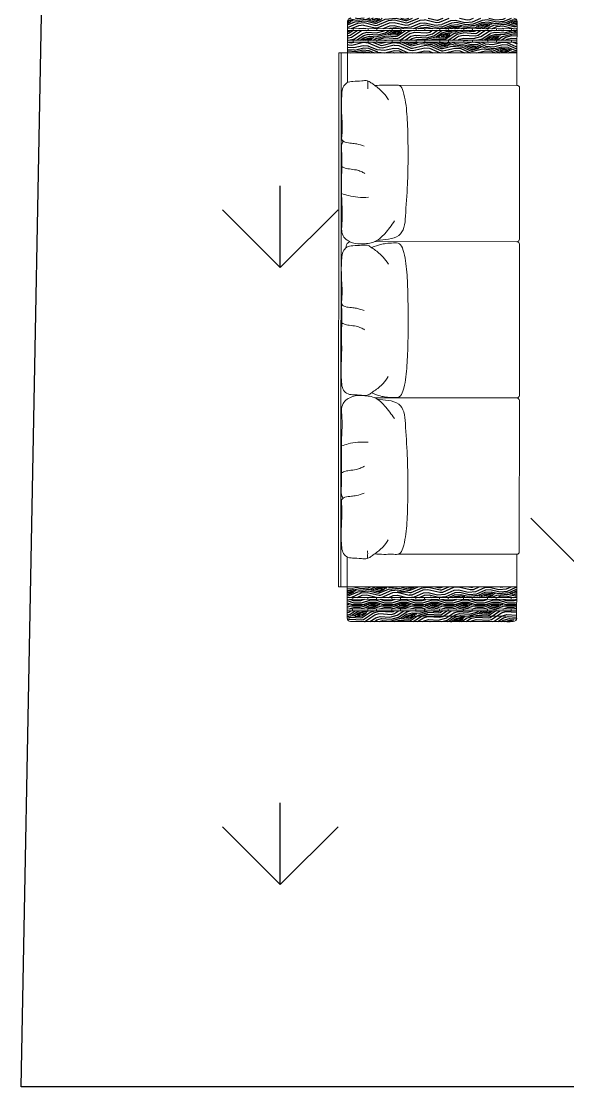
# Model space of a CAD drawing. Header units: millimetres. Extents: x 1251.1 to 1334.1, y 1577.6 to 1641.3.
# Drawn here: x 1271.653 to 1273.371, y 1615.165 to 1618.514 of the extents above; entities that cross this region are included whole.
import ezdxf

# ---------------------------------------------------------------- set-up
doc = ezdxf.new("R2010")
doc.units = ezdxf.units.MM
doc.layers.add('ARREDI attrezzature - furniture', color=175, linetype='Continuous', lineweight=9)
for name, color, linetype in [('GIARDINO', 3, 'Continuous'), ('MURATURA', 140, 'Continuous'), ('TRATTEGGI - Hatch', 253, 'Continuous')]:
    doc.layers.add(name, color=color, linetype=linetype)
pattern_1 = [(329.964235, (759.78902, 1751.594106), (0.093242955, 0.0249220025), [0.003412359, -0.06483482]), (59.964235, (759.82461, 1751.60112), (-0.0249220025, 0.093242955), [0.006824718, -0.061422461]), (14.964235, (759.809377, 1751.602044), (0.034160476, 0.0590824787), [0.0048250755, -0.0144752266, 0.0048250755, -0.009650151, 0.0337823535, -0.0289582036]), (14.964235, (759.78436, 1751.59286), (0.034160476, 0.0590824787), [0.004825758, -0.009651516, 0.004825758, -0.077213054]), (14.964235, (759.808453, 1751.58681), (0.034160476, 0.0590824787), [0.004825758, -0.091690328]), (14.964235, (759.812653, 1751.58044), (0.034160476, 0.0590824787), [0.004825758, -0.091690328]), (14.964235, (759.807207, 1751.591474), (0.034160476, 0.0590824787), [0.004825758, -0.091690328]), (14.964235, (759.80596, 1751.596136), (0.034160476, 0.0590824787), [0.009651516, -0.08686457]), (14.964235, (759.84635, 1751.63191), (0.034160476, 0.0590824787), [0.009651516, -0.08686457]), (14.964235, (759.80176, 1751.602506), (0.034160476, 0.0590824787), [0.019303032, -0.077213054]), (14.964235, (759.800515, 1751.60717), (0.034160476, 0.0590824787), [0.019303032, -0.077213054]), (14.964235, (759.849166, 1751.60269), (0.034160476, 0.0590824787), [0.019303032, -0.077213054]), (14.964235, (759.800977, 1751.614784), (0.034160476, 0.0590824787), [0.0144774105, -0.082038675]), (14.964235, (759.794284, 1751.63048), (0.034160476, 0.0590824787), [0.0144774105, -0.082038675]), (14.964235, (759.796776, 1751.621155), (0.034160476, 0.0590824787), [0.0144774105, -0.082038675]), (14.964235, (759.84543, 1751.616675), (0.034160476, 0.0590824787), [0.024129022, -0.072387064]), (14.964235, (759.84123, 1751.623045), (0.034160476, 0.0590824787), [0.024129022, -0.072387064]), (14.964235, (759.838596, 1751.60486), (0.034160476, 0.0590824787), [0.03378063, -0.062735456]), (356.5292864, (759.798345, 1751.596598), (0.0590824787, -0.0341604761), [0.007630266, -0.144975065]), (356.5292864, (759.82041, 1751.60749), (0.0590824787, -0.0341604761), [0.007630266, -0.144975065]), (356.5292864, (759.81404, 1751.60329), (0.0590824787, -0.0341604761), [0.007630266, -0.144975065]), (356.5292864, (759.791975, 1751.592398), (0.0590824787, -0.0341604761), [0.015260533, -0.137344798]), (356.5292864, (759.819163, 1751.612153), (0.0590824787, -0.0341604761), [0.0228908, -0.1297145315]), (356.5292864, (759.814963, 1751.618523), (0.0590824787, -0.0341604761), [0.030521066, -0.122084265]), (356.5292864, (759.810763, 1751.624893), (0.0590824787, -0.0341604761), [0.030521066, -0.122084265]), (356.5292864, (759.81215, 1751.647742), (0.0590824787, -0.0341604761), [0.030521066, -0.122084265]), (356.5292864, (759.808733, 1751.641834), (0.0590824787, -0.0341604761), [0.038151333, -0.114453998]), (356.5292864, (759.80827, 1751.634217), (0.0590824787, -0.0341604761), [0.038151333, -0.114453998]), (33.399184, (759.815285, 1751.598628), (0.0341604761, 0.0590824787), [0.007630266, -0.144975065]), (33.399184, (759.803007, 1751.597844), (0.0341604761, 0.0590824787), [0.007630266, -0.144975065]), (33.399184, (759.78902, 1751.594106), (0.0341604761, 0.0590824787), [0.015260533, -0.137344798]), (33.399184, (759.81187, 1751.59272), (0.0341604761, 0.0590824787), [0.015260533, -0.137344798]), (33.399184, (759.781404, 1751.594568), (0.0341604761, 0.0590824787), [0.0228908, -0.1297145315]), (33.399184, (759.775496, 1751.597984), (0.0341604761, 0.0590824787), [0.030521066, -0.122084265]), (33.399184, (759.830378, 1751.570193), (0.0341604761, 0.0590824787), [0.030521066, -0.122084265]), (33.399184, (759.813115, 1751.588058), (0.0341604761, 0.0590824787), [0.030521066, -0.122084265]), (33.399184, (759.821516, 1751.575317), (0.0341604761, 0.0590824787), [0.038151333, -0.114453998]), (33.399184, (759.817316, 1751.581688), (0.0341604761, 0.0590824787), [0.038151333, -0.114453998])]
pattern_2 = [(319.964235, (759.78814, 1751.591816), (0.096154045, 0.008351912), [0.003412359, -0.06483482]), (49.964235, (759.82441, 1751.592544), (-0.008351912, 0.096154045), [0.006824718, -0.061422461]), (4.964235, (759.809567, 1751.5961), (0.0439010665, 0.0522529787), [0.0048250755, -0.0144752266, 0.0048250755, -0.009650151, 0.0337823535, -0.0289582036]), (4.964235, (759.783334, 1751.5914), (0.0439010665, 0.0522529787), [0.004825758, -0.009651516, 0.004825758, -0.077213054]), (4.964235, (759.806013, 1751.58126), (0.0439010665, 0.0522529787), [0.004825758, -0.091690328]), (4.964235, (759.809043, 1751.574256), (0.0439010665, 0.0522529787), [0.004825758, -0.091690328]), (4.964235, (759.805595, 1751.586066), (0.0439010665, 0.0522529787), [0.004825758, -0.091690328]), (4.964235, (759.805177, 1751.590874), (0.0439010665, 0.0522529787), [0.009651516, -0.08686457]), (4.964235, (759.851166, 1751.61909), (0.0439010665, 0.0522529787), [0.009651516, -0.08686457]), (4.964235, (759.802147, 1751.597877), (0.0439010665, 0.0522529787), [0.019303032, -0.077213054]), (4.964235, (759.80173, 1751.602684), (0.0439010665, 0.0522529787), [0.019303032, -0.077213054]), (4.964235, (759.848864, 1751.589824), (0.0439010665, 0.0522529787), [0.019303032, -0.077213054]), (4.964235, (759.803507, 1751.610105), (0.0439010665, 0.0522529787), [0.0144774105, -0.082038675]), (4.964235, (759.79964, 1751.626723), (0.0439010665, 0.0522529787), [0.0144774105, -0.082038675]), (4.964235, (759.800477, 1751.617107), (0.0439010665, 0.0522529787), [0.0144774105, -0.082038675]), (4.964235, (759.84761, 1751.604248), (0.0439010665, 0.0522529787), [0.024129022, -0.072387064]), (4.964235, (759.84458, 1751.61125), (0.0439010665, 0.0522529787), [0.024129022, -0.072387064]), (4.964235, (759.83883, 1751.593797), (0.0439010665, 0.0522529787), [0.03378063, -0.062735456]), (346.5292864, (759.797757, 1751.59265), (0.0522529787, -0.0439010665), [0.007630266, -0.144975065]), (346.5292864, (759.821378, 1751.599547), (0.0522529787, -0.0439010665), [0.007630266, -0.144975065]), (346.5292864, (759.814375, 1751.596517), (0.0522529787, -0.0439010665), [0.007630266, -0.144975065]), (346.5292864, (759.790754, 1751.58962), (0.0522529787, -0.0439010665), [0.015260533, -0.137344798]), (346.5292864, (759.82096, 1751.604355), (0.0522529787, -0.0439010665), [0.0228908, -0.1297145315]), (346.5292864, (759.81793, 1751.611357), (0.0522529787, -0.0439010665), [0.030521066, -0.122084265]), (346.5292864, (759.8149, 1751.61836), (0.0522529787, -0.0439010665), [0.030521066, -0.122084265]), (346.5292864, (759.820232, 1751.64062), (0.0522529787, -0.0439010665), [0.030521066, -0.122084265]), (346.5292864, (759.815842, 1751.635396), (0.0522529787, -0.0439010665), [0.038151333, -0.114453998]), (346.5292864, (759.814065, 1751.627976), (0.0522529787, -0.0439010665), [0.038151333, -0.114453998]), (23.399184, (759.814793, 1751.59171), (0.0439010665, 0.0522529786), [0.007630266, -0.144975065]), (23.399184, (759.802565, 1751.59307), (0.0439010665, 0.0522529786), [0.007630266, -0.144975065]), (23.399184, (759.788142, 1751.591816), (0.0439010665, 0.0522529786), [0.015260533, -0.137344798]), (23.399184, (759.810403, 1751.586484), (0.0439010665, 0.0522529786), [0.015260533, -0.137344798]), (23.399184, (759.78072, 1751.593593), (0.0439010665, 0.0522529786), [0.0228908, -0.1297145315]), (23.399184, (759.775496, 1751.597984), (0.0439010665, 0.0522529786), [0.030521066, -0.122084265]), (23.399184, (759.82472, 1751.561085), (0.0439010665, 0.0522529786), [0.030521066, -0.122084265]), (23.399184, (759.81082, 1751.581676), (0.0439010665, 0.0522529786), [0.030521066, -0.122084265]), (23.399184, (759.81688, 1751.56767), (0.0439010665, 0.0522529786), [0.038151333, -0.114453998]), (23.399184, (759.81385, 1751.574673), (0.0439010665, 0.0522529786), [0.038151333, -0.114453998])]

msp = doc.modelspace()

# ---------------------------------------------------------------- hatches: boundary and pattern name
h = msp.add_hatch()
h.set_pattern_fill('GRASS', color=256, scale=0.054)
h.paths.add_polyline_path([(1288.1568, 1623.6634), (1271.8145, 1623.6634), (1271.6534, 1615.1649), (1275.1568, 1615.1649), (1275.1568, 1616.8595), (1275.1568, 1618.0595), (1275.1568, 1620.5595), (1288.1568, 1620.5595)])
h = msp.add_hatch()
h.set_pattern_fill('GRASS', color=256, scale=10)
h.paths.add_polyline_path([(1288.1568, 1623.6634), (1271.8145, 1623.6634), (1271.6534, 1615.1649), (1275.1568, 1615.1649), (1275.1568, 1616.8595), (1275.1568, 1618.0595), (1275.1568, 1620.5595), (1288.1568, 1620.5595)])
at = {"layer": 'TRATTEGGI - Hatch', "true_color": 0xb58f69}
h = msp.add_hatch(dxfattribs=at)
h.set_pattern_fill('LEGNO2', color=33, scale=0.068247, angle=-40.0358, style=0, pattern_type=2)
h.set_pattern_definition(pattern_2)
h.paths.add_polyline_path([(1273.2114, 1618.491), (1273.2114, 1618.5139, 0.414214), (1273.2009, 1618.5244), (1272.6896, 1618.5247, 0.414214), (1272.6791, 1618.5142), (1272.6791, 1618.4914)])
h = msp.add_hatch(dxfattribs=at)
h.set_pattern_fill('LEGNO2', color=33, scale=0.068247, angle=-30.0358, style=0, pattern_type=2)
h.set_pattern_definition(pattern_1)
h.paths.add_polyline_path([(1273.2114, 1618.4546), (1273.2114, 1618.485), (1272.6791, 1618.4853), (1272.679, 1618.455)])
h = msp.add_hatch(dxfattribs=at)
h.set_pattern_fill('LEGNO2', color=33, scale=0.068247, angle=-50.0358, style=0, pattern_type=2)
h.set_pattern_definition([(309.964235, (759.78688, 1751.589714), (0.0961435435, -0.008471947), [0.003412359, -0.06483482]), (39.964235, (759.82272, 1751.58413), (0.008471947, 0.0961435435), [0.006824718, -0.061422461]), (354.964235, (759.808723, 1751.59021), (0.052307745, 0.0438357983), [0.0048250755, -0.0144752266, 0.0048250755, -0.009650151, 0.0337823535, -0.0289582036]), (354.964235, (759.78207, 1751.590137), (0.052307745, 0.0438357983), [0.004825758, -0.009651516, 0.004825758, -0.077213054]), (354.964235, (759.802645, 1751.576213), (0.052307745, 0.0438357983), [0.004825758, -0.091690328]), (354.964235, (759.804413, 1751.56879), (0.052307745, 0.0438357983), [0.004825758, -0.091690328]), (354.964235, (759.80307, 1751.58102), (0.052307745, 0.0438357983), [0.004825758, -0.091690328]), (354.964235, (759.80349, 1751.58583), (0.052307745, 0.0438357983), [0.009651516, -0.08686457]), (354.964235, (759.85368, 1751.605628), (0.052307745, 0.0438357983), [0.009651516, -0.08686457]), (354.964235, (759.801724, 1751.59325), (0.052307745, 0.0438357983), [0.019303032, -0.077213054]), (354.964235, (759.802147, 1751.598057), (0.052307745, 0.0438357983), [0.019303032, -0.077213054]), (354.964235, (759.846333, 1751.57721), (0.052307745, 0.0438357983), [0.019303032, -0.077213054]), (354.964235, (759.805186, 1751.605056), (0.052307745, 0.0438357983), [0.0144774105, -0.082038675]), (354.964235, (759.804265, 1751.622093), (0.052307745, 0.0438357983), [0.0144774105, -0.082038675]), (354.964235, (759.80342, 1751.61248), (0.052307745, 0.0438357983), [0.0144774105, -0.082038675]), (354.964235, (759.847604, 1751.59163), (0.052307745, 0.0438357983), [0.024129022, -0.072387064]), (354.964235, (759.845835, 1751.59905), (0.052307745, 0.0438357983), [0.024129022, -0.072387064]), (354.964235, (759.83714, 1751.582862), (0.052307745, 0.0438357983), [0.03378063, -0.062735456]), (336.5292864, (759.796493, 1751.588867), (0.0438357983, -0.0523077452), [0.007630266, -0.144975065]), (336.5292864, (759.820952, 1751.591556), (0.0438357983, -0.0523077452), [0.007630266, -0.144975065]), (336.5292864, (759.81353, 1751.589788), (0.0438357983, -0.0523077452), [0.007630266, -0.144975065]), (336.5292864, (759.78907, 1751.587098), (0.0438357983, -0.0523077452), [0.015260533, -0.137344798]), (336.5292864, (759.821376, 1751.596363), (0.0438357983, -0.0523077452), [0.0228908, -0.1297145315]), (336.5292864, (759.819608, 1751.603786), (0.0438357983, -0.0523077452), [0.030521066, -0.122084265]), (336.5292864, (759.81784, 1751.611208), (0.0438357983, -0.0523077452), [0.030521066, -0.122084265]), (336.5292864, (759.826957, 1751.632205), (0.0438357983, -0.0523077452), [0.030521066, -0.122084265]), (336.5292864, (759.821726, 1751.62782), (0.0438357983, -0.0523077452), [0.038151333, -0.114453998]), (336.5292864, (759.818687, 1751.620822), (0.0438357983, -0.0523077452), [0.038151333, -0.114453998]), (13.399184, (759.813106, 1751.58498), (0.0523077452, 0.0438357983), [0.007630266, -0.144975065]), (13.399184, (759.8013, 1751.588443), (0.0523077452, 0.0438357983), [0.007630266, -0.144975065]), (13.399184, (759.78688, 1751.589714), (0.0523077452, 0.0438357983), [0.015260533, -0.137344798]), (13.399184, (759.807875, 1751.580597), (0.0523077452, 0.0438357983), [0.015260533, -0.137344798]), (13.399184, (759.77988, 1751.592753), (0.0523077452, 0.0438357983), [0.0228908, -0.1297145315]), (13.399184, (759.775496, 1751.597984), (0.0523077452, 0.0438357983), [0.030521066, -0.122084265]), (13.399184, (759.817564, 1751.553098), (0.0523077452, 0.0438357983), [0.030521066, -0.122084265]), (13.399184, (759.807452, 1751.57579), (0.0523077452, 0.0438357983), [0.030521066, -0.122084265]), (13.399184, (759.810988, 1751.560945), (0.0523077452, 0.0438357983), [0.038151333, -0.114453998]), (13.399184, (759.80922, 1751.568367), (0.0523077452, 0.0438357983), [0.038151333, -0.114453998])])
h.paths.add_polyline_path([(1273.2113, 1618.4152), (1273.2114, 1618.4486), (1272.679, 1618.4489), (1272.679, 1618.4155)])
h = msp.add_hatch(dxfattribs=at)
h.set_pattern_fill('LEGNO2', color=33, scale=0.068247, angle=-40.0358, style=0, pattern_type=2)
h.set_pattern_definition(pattern_2)
h.paths.add_polyline_path([(1273.2103, 1616.7029), (1273.2103, 1616.7363), (1272.678, 1616.7366), (1272.6779, 1616.7033)])
h = msp.add_hatch(dxfattribs=at)
h.set_pattern_fill('LEGNO2', color=33, scale=0.068247, angle=-45.0358, style=0, pattern_type=2)
h.set_pattern_definition([(314.964235, (759.787556, 1751.59074), (0.096516067, -6.0247e-05), [0.003412359, -0.06483482]), (44.964235, (759.82375, 1751.5883), (6.0247e-05, 0.096516067), [0.006824718, -0.061422461]), (359.964235, (759.809274, 1751.593137), (0.048288157, 0.0482279102), [0.0048250755, -0.0144752266, 0.0048250755, -0.009650151, 0.0337823535, -0.0289582036]), (359.964235, (759.78273, 1751.59074), (0.048288157, 0.0482279102), [0.004825758, -0.009651516, 0.004825758, -0.077213054]), (359.964235, (759.80444, 1751.57866), (0.048288157, 0.0482279102), [0.004825758, -0.091690328]), (359.964235, (759.806847, 1751.57142), (0.048288157, 0.0482279102), [0.004825758, -0.091690328]), (359.964235, (759.80444, 1751.58349), (0.048288157, 0.0482279102), [0.004825758, -0.091690328]), (359.964235, (759.804445, 1751.588314), (0.048288157, 0.0482279102), [0.009651516, -0.08686457]), (359.964235, (759.85272, 1751.612413), (0.048288157, 0.0482279102), [0.009651516, -0.08686457]), (359.964235, (759.802036, 1751.595554), (0.048288157, 0.0482279102), [0.019303032, -0.077213054]), (359.964235, (759.80204, 1751.60038), (0.048288157, 0.0482279102), [0.019303032, -0.077213054]), (359.964235, (759.847874, 1751.58346), (0.048288157, 0.0482279102), [0.019303032, -0.077213054]), (359.964235, (759.804457, 1751.607617), (0.048288157, 0.0482279102), [0.0144774105, -0.082038675]), (359.964235, (759.802054, 1751.62451), (0.048288157, 0.0482279102), [0.0144774105, -0.082038675]), (359.964235, (759.80205, 1751.614857), (0.048288157, 0.0482279102), [0.0144774105, -0.082038675]), (359.964235, (759.847883, 1751.59794), (0.048288157, 0.0482279102), [0.024129022, -0.072387064]), (359.964235, (759.845475, 1751.60518), (0.048288157, 0.0482279102), [0.024129022, -0.072387064]), (359.964235, (759.838225, 1751.588293), (0.048288157, 0.0482279102), [0.03378063, -0.062735456]), (341.5292864, (759.797208, 1751.59073), (0.0482279103, -0.0482881568), [0.007630266, -0.144975065]), (341.5292864, (759.82134, 1751.595542), (0.0482279103, -0.0482881568), [0.007630266, -0.144975065]), (341.5292864, (759.8141, 1751.593134), (0.0482279103, -0.0482881568), [0.007630266, -0.144975065]), (341.5292864, (759.789967, 1751.588323), (0.0482279103, -0.0482881568), [0.015260533, -0.137344798]), (341.5292864, (759.821343, 1751.600368), (0.0482279103, -0.0482881568), [0.0228908, -0.1297145315]), (341.5292864, (759.818934, 1751.607608), (0.0482279103, -0.0482881568), [0.030521066, -0.122084265]), (341.5292864, (759.816526, 1751.614848), (0.0482279103, -0.0482881568), [0.030521066, -0.122084265]), (341.5292864, (759.823778, 1751.63656), (0.0482279103, -0.0482881568), [0.030521066, -0.122084265]), (341.5292864, (759.81895, 1751.631737), (0.0482279103, -0.0482881568), [0.038151333, -0.114453998]), (341.5292864, (759.816532, 1751.6245), (0.0482279103, -0.0482881568), [0.038151333, -0.114453998]), (18.399184, (759.814096, 1751.588308), (0.0482881569, 0.0482279102), [0.007630266, -0.144975065]), (18.399184, (759.802033, 1751.590728), (0.0482881569, 0.0482279102), [0.007630266, -0.144975065]), (18.399184, (759.787556, 1751.590737), (0.0482881569, 0.0482279102), [0.015260533, -0.137344798]), (18.399184, (759.809268, 1751.583485), (0.0482881569, 0.0482279102), [0.015260533, -0.137344798]), (18.399184, (759.78032, 1751.593155), (0.0482881569, 0.0482279102), [0.0228908, -0.1297145315]), (18.399184, (759.775496, 1751.597984), (0.0482881569, 0.0482279102), [0.030521066, -0.122084265]), (18.399184, (759.821315, 1751.556936), (0.0482881569, 0.0482279102), [0.030521066, -0.122084265]), (18.399184, (759.809265, 1751.57866), (0.0482881569, 0.0482279102), [0.030521066, -0.122084265]), (18.399184, (759.81408, 1751.56418), (0.0482881569, 0.0482279102), [0.038151333, -0.114453998]), (18.399184, (759.811673, 1751.57142), (0.0482881569, 0.0482279102), [0.038151333, -0.114453998])])
h.paths.add_polyline_path([(1273.2102, 1616.6665), (1273.2103, 1616.6969), (1272.6779, 1616.6972), (1272.6779, 1616.6669)])
h = msp.add_hatch(dxfattribs=at)
h.set_pattern_fill('LEGNO2', color=33, scale=0.068247, angle=-30.0358, style=0, pattern_type=2)
h.set_pattern_definition(pattern_1)
h.paths.add_polyline_path([(1273.1997, 1616.6271, 0.414214), (1273.2102, 1616.6376), (1273.2102, 1616.6605), (1272.6779, 1616.6608), (1272.6779, 1616.6379, 0.414214), (1272.6884, 1616.6274)])

# ---------------------------------------------------------------- linework, layer by layer
at = {"layer": 'ARREDI attrezzature - furniture'}
for p, q in [((1272.679, 1618.4155), (1272.6791, 1618.5142)), ((1273.2113, 1618.4152), (1273.2114, 1618.5139)), ((1272.6791, 1618.4914), (1273.2114, 1618.491)), ((1272.6791, 1618.4853), (1273.2114, 1618.485)), ((1272.696, 1618.4913), (1272.696, 1618.4853)), ((1272.7437, 1618.4913), (1272.7437, 1618.4852)), ((1272.771, 1618.4913), (1272.771, 1618.4852)), ((1272.8188, 1618.4913), (1272.8188, 1618.4852)), ((1272.8461, 1618.4912), (1272.8461, 1618.4852)), ((1272.8942, 1618.4912), (1272.8942, 1618.4851)), ((1272.9215, 1618.4912), (1272.9215, 1618.4851)), ((1272.9693, 1618.4912), (1272.9692, 1618.4851)), ((1272.9966, 1618.4912), (1272.9965, 1618.4851)), ((1273.0443, 1618.4911), (1273.0443, 1618.4851)), ((1273.0716, 1618.4911), (1273.0716, 1618.485)), ((1273.1194, 1618.4911), (1273.1194, 1618.485)), ((1273.1467, 1618.4911), (1273.1467, 1618.485)), ((1273.1945, 1618.491), (1273.1945, 1618.485)), ((1272.679, 1618.455), (1273.2114, 1618.4546)), ((1272.679, 1618.4489), (1273.2114, 1618.4486)), ((1272.696, 1618.4549), (1272.6959, 1618.4489)), ((1272.7437, 1618.4549), (1272.7437, 1618.4488)), ((1272.771, 1618.4549), (1272.771, 1618.4488)), ((1272.8188, 1618.4549), (1272.8188, 1618.4488)), ((1272.8461, 1618.4548), (1272.8461, 1618.4488)), ((1272.8942, 1618.4548), (1272.8942, 1618.4488)), ((1272.9215, 1618.4548), (1272.9215, 1618.4487)), ((1272.9689, 1618.4548), (1272.9215, 1618.4548)), ((1272.9692, 1618.4548), (1272.9692, 1618.4487)), ((1272.9965, 1618.4548), (1272.9965, 1618.4487)), ((1273.0443, 1618.4547), (1273.0443, 1618.4487)), ((1273.0716, 1618.4547), (1273.0716, 1618.4486)), ((1273.1194, 1618.4547), (1273.1194, 1618.4486)), ((1273.1467, 1618.4547), (1273.1467, 1618.4486)), ((1273.1944, 1618.4546), (1273.1944, 1618.4486)), ((1272.6507, 1616.7367), (1272.6517, 1618.4155)), ((1273.2113, 1618.4152), (1272.6517, 1618.4155)), ((1272.6575, 1616.7367), (1272.6585, 1618.4155)), ((1272.679, 1618.4155), (1272.679, 1618.4155)), ((1272.679, 1618.4155), (1272.679, 1618.4155)), ((1272.679, 1618.4155), (1272.679, 1618.4155)), ((1272.679, 1618.4155), (1272.679, 1618.4155)), ((1272.679, 1618.4155), (1272.679, 1618.4155)), ((1272.679, 1618.4155), (1272.679, 1618.4155)), ((1272.679, 1618.3218), (1272.679, 1618.4155)), ((1273.2113, 1618.3128), (1273.2113, 1618.4152)), ((1272.8391, 1618.313), (1273.2113, 1618.3128)), ((1273.2194, 1618.3047), (1273.2191, 1617.8296)), ((1272.7648, 1617.8217), (1273.211, 1617.8214)), ((1273.211, 1617.8214), (1272.7649, 1617.8217)), ((1273.2191, 1617.8133), (1273.2188, 1617.3382)), ((1272.6748, 1617.807), (1272.6748, 1617.8029)), ((1272.7645, 1617.3303), (1273.2107, 1617.3301)), ((1273.2107, 1617.3301), (1272.85, 1617.3303)), ((1273.2188, 1617.3219), (1273.2185, 1616.8468)), ((1273.2104, 1616.8387), (1272.8382, 1616.8389)), ((1273.2104, 1616.8387), (1273.2103, 1616.7363)), ((1272.678, 1616.8303), (1272.678, 1616.7366)), ((1272.6507, 1616.7367), (1273.2103, 1616.7363)), ((1272.678, 1616.7366), (1272.6779, 1616.6379)), ((1273.2103, 1616.7363), (1273.2102, 1616.6376)), ((1272.6779, 1616.7033), (1273.2103, 1616.7029)), ((1272.6779, 1616.6972), (1273.2103, 1616.6969)), ((1272.6949, 1616.6972), (1272.6949, 1616.7033)), ((1272.7426, 1616.6972), (1272.7426, 1616.7032)), ((1272.7699, 1616.6971), (1272.7699, 1616.7032)), ((1272.8177, 1616.6971), (1272.8177, 1616.7032)), ((1272.845, 1616.6971), (1272.845, 1616.7032)), ((1272.8931, 1616.6971), (1272.8931, 1616.7031)), ((1272.9204, 1616.6971), (1272.9204, 1616.7031)), ((1272.9681, 1616.697), (1272.9681, 1616.7031)), ((1272.9954, 1616.697), (1272.9954, 1616.7031)), ((1273.0432, 1616.697), (1273.0432, 1616.703)), ((1273.0705, 1616.697), (1273.0705, 1616.703)), ((1273.1183, 1616.6969), (1273.1183, 1616.703)), ((1273.1456, 1616.6969), (1273.1456, 1616.703)), ((1273.1933, 1616.6969), (1273.1934, 1616.703)), ((1272.6779, 1616.6669), (1273.2102, 1616.6665)), ((1272.6779, 1616.6608), (1273.2102, 1616.6605)), ((1272.6948, 1616.6608), (1272.6948, 1616.6669)), ((1272.7426, 1616.6608), (1272.7426, 1616.6668)), ((1272.7699, 1616.6608), (1272.7699, 1616.6668)), ((1272.8177, 1616.6607), (1272.8177, 1616.6668)), ((1272.845, 1616.6607), (1272.845, 1616.6668)), ((1272.8931, 1616.6607), (1272.8931, 1616.6667)), ((1272.9204, 1616.6607), (1272.9204, 1616.6667)), ((1272.9681, 1616.6606), (1272.9681, 1616.6667)), ((1272.9954, 1616.6606), (1272.9954, 1616.6667)), ((1273.0432, 1616.6606), (1273.0432, 1616.6666)), ((1273.0705, 1616.6606), (1273.0705, 1616.6666)), ((1273.1183, 1616.6605), (1273.1183, 1616.6666)), ((1273.1456, 1616.6605), (1273.1456, 1616.6666)), ((1273.1933, 1616.6605), (1273.1933, 1616.6666)), ((1273.1997, 1616.6271), (1272.6884, 1616.6274))]:
    msp.add_line(p, q, dxfattribs=at)
for centre, radius, start, end in [((1272.6895, 1618.5142), 0.0105, 89.9642, 179.9642), ((1273.2009, 1618.5139), 0.0105, 359.9642, 89.9642), ((1273.2113, 1618.3047), 0.00813, 359.9642, 89.9642), ((1272.6896, 1617.807), 0.0148, 104.8584, 179.9642), ((1273.211, 1617.8296), 0.00813, 269.9642, 359.9642), ((1273.211, 1617.8133), 0.00813, 359.9642, 89.9642), ((1273.2107, 1617.3382), 0.00813, 269.9642, 359.9642), ((1273.2107, 1617.3219), 0.00813, 359.9642, 89.9642), ((1273.2104, 1616.8468), 0.00813, 269.9642, 359.9642), ((1272.6884, 1616.6379), 0.0105, 179.9642, 269.9642), ((1273.1998, 1616.6376), 0.0105, 269.9642, 359.9642)]:
    msp.add_arc(centre, radius, start, end, dxfattribs=at)
for points in [[(1272.8077, 1618.2677), (1272.7911, 1618.2897), (1272.7634, 1618.3133), (1272.752, 1618.3213), (1272.7411, 1618.327), (1272.7233, 1618.3267), (1272.6956, 1618.3254), (1272.6767, 1618.3207), (1272.6652, 1618.3072), (1272.6608, 1618.2861), (1272.6601, 1618.2264), (1272.6607, 1618.1548), (1272.6617, 1618.141), (1272.6714, 1618.1342), (1272.6914, 1618.131), (1272.7075, 1618.1287), (1272.7312, 1618.1213)], [(1272.7415, 1618.3269), (1272.7429, 1618.3109), (1272.7421, 1618.3024)], [(1272.6651, 1618.1374), (1272.6615, 1618.1306), (1272.6599, 1618.1073), (1272.6602, 1618.0308), (1272.6607, 1617.946), (1272.6617, 1617.8859), (1272.6649, 1617.8398), (1272.6947, 1617.8177), (1272.7287, 1617.8145), (1272.7671, 1617.8228), (1272.7955, 1617.8463), (1272.8266, 1617.8867)], [(1272.6607, 1618.0576), (1272.6671, 1618.0543), (1272.6846, 1618.0501), (1272.7064, 1618.0468), (1272.7213, 1618.0421), (1272.7329, 1618.036)], [(1272.6599, 1617.9727), (1272.6816, 1617.9664), (1272.7113, 1617.9611), (1272.7444, 1617.9612)], [(1272.8074, 1617.751), (1272.7908, 1617.773), (1272.7631, 1617.7966), (1272.7516, 1617.8046), (1272.7408, 1617.8103), (1272.723, 1617.81), (1272.6952, 1617.8087), (1272.6764, 1617.804), (1272.6649, 1617.7905), (1272.6604, 1617.7695), (1272.6598, 1617.7097), (1272.6604, 1617.6381), (1272.6614, 1617.6243), (1272.671, 1617.6175), (1272.6911, 1617.6143), (1272.7072, 1617.612), (1272.7309, 1617.6046)], [(1272.8681, 1617.6529), (1272.8695, 1617.5778), (1272.8687, 1617.5095), (1272.8674, 1617.4692)], [(1272.6604, 1617.5663), (1272.6668, 1617.563), (1272.6843, 1617.5587), (1272.7061, 1617.5554), (1272.7209, 1617.5507), (1272.7325, 1617.5446)], [(1272.6644, 1617.0147), (1272.6608, 1617.0216), (1272.6592, 1617.0449), (1272.6597, 1617.1214), (1272.6602, 1617.2062), (1272.6613, 1617.2663), (1272.6646, 1617.3124), (1272.6944, 1617.3345), (1272.7284, 1617.3376), (1272.7668, 1617.3293), (1272.7952, 1617.3057), (1272.8262, 1617.2653)], [(1272.6594, 1617.1795), (1272.6811, 1617.1858), (1272.7108, 1617.1911), (1272.7439, 1617.1908)], [(1272.6601, 1617.0945), (1272.6665, 1617.0978), (1272.684, 1617.1021), (1272.7058, 1617.1053), (1272.7207, 1617.11), (1272.7323, 1617.1161)], [(1272.8068, 1616.8843), (1272.7902, 1616.8623), (1272.7625, 1616.8388), (1272.751, 1616.8308), (1272.7402, 1616.8251), (1272.7223, 1616.8254), (1272.6946, 1616.8267), (1272.6758, 1616.8315), (1272.6643, 1616.8449), (1272.6599, 1616.866), (1272.6593, 1616.9258), (1272.66, 1616.9974), (1272.661, 1617.0112), (1272.6707, 1617.018), (1272.6907, 1617.0212), (1272.7068, 1617.0234), (1272.7305, 1617.0308)], [(1272.7405, 1616.8252), (1272.742, 1616.8412), (1272.7412, 1616.8496)]]:
    msp.add_spline(points, degree=3, dxfattribs=at)
for points, knots in [([(1272.8689, 1618.0766), (1272.8689, 1618.1168), (1272.8688, 1618.1753), (1272.864, 1618.2477), (1272.8562, 1618.288), (1272.8452, 1618.3156), (1272.8217, 1618.3123), (1272.7992, 1618.3141), (1272.7817, 1618.3132), (1272.772, 1618.3127), (1272.7696, 1618.3125), (1272.7672, 1618.3124), (1272.7648, 1618.3123)], [0, 0, 0, 0, 0.1523559, 0.2585004, 0.3119828, 0.3427184, 0.3693985, 0.403488, 0.4457362, 0.4457362, 0.4457362, 0.4561096, 0.4561096, 0.4561096, 0.4561096]), ([(1272.7722, 1617.8256), (1272.7839, 1617.8268), (1272.8069, 1617.829), (1272.8415, 1617.8363), (1272.8594, 1617.8677), (1272.8614, 1617.9234), (1272.8677, 1617.9936), (1272.8685, 1618.052), (1272.8689, 1618.0766)], [0.0001504, 0.0001504, 0.0001504, 0.0001504, 0.0526478, 0.1027827, 0.1455706, 0.1991061, 0.3471324, 0.4554883, 0.4554883, 0.4554883, 0.4554883]), ([(1272.8681, 1617.6529), (1272.8679, 1617.6649), (1272.867, 1617.7013), (1272.8637, 1617.7506), (1272.8558, 1617.7909), (1272.8449, 1617.8185), (1272.82, 1617.817), (1272.8005, 1617.8169), (1272.778, 1617.812), (1272.7542, 1617.8028)], [0.0993953, 0.0993953, 0.0993953, 0.0993953, 0.1523559, 0.2585004, 0.3119828, 0.3427184, 0.3693985, 0.403488, 0.4383697, 0.4383697, 0.4383697, 0.4383697]), ([(1272.6599, 1617.6318), (1272.6597, 1617.6205), (1272.6614, 1617.5962), (1272.6602, 1617.5577), (1272.6597, 1617.5249), (1272.6596, 1617.5181)], [0.016175, 0.016175, 0.016175, 0.016175, 0.0455341, 0.1575921, 0.1895039, 0.1895039, 0.1895039, 0.1895039]), ([(1272.8069, 1617.3977), (1272.8017, 1617.3901), (1272.7896, 1617.3725), (1272.7686, 1617.3563), (1272.7517, 1617.3446), (1272.7389, 1617.3361), (1272.7188, 1617.3401), (1272.6978, 1617.3392), (1272.6752, 1617.3425), (1272.662, 1617.359), (1272.6583, 1617.3923), (1272.6585, 1617.4438), (1272.6613, 1617.4835), (1272.6595, 1617.5157), (1272.6596, 1617.5181)], [0, 0, 0, 0, 0.0403431, 0.0936714, 0.1141367, 0.132101, 0.1582545, 0.1989217, 0.2273468, 0.2533061, 0.2848913, 0.3724395, 0.477339, 0.4873385, 0.4873385, 0.4873385, 0.4873385]), ([(1272.8674, 1617.4693), (1272.8672, 1617.466), (1272.8662, 1617.4384), (1272.8635, 1617.3981), (1272.8556, 1617.3578), (1272.8446, 1617.3302), (1272.8197, 1617.3317), (1272.8002, 1617.3319), (1272.7777, 1617.3367), (1272.7539, 1617.346), (1272.7538, 1617.346), (1272.7538, 1617.346), (1272.7537, 1617.346)], [0.1381137, 0.1381137, 0.1381137, 0.1381137, 0.1523559, 0.2585004, 0.3119828, 0.3427184, 0.3693985, 0.403488, 0.4383697, 0.4383697, 0.4383697, 0.4384522, 0.4384522, 0.4384522, 0.4384522]), ([(1272.7719, 1617.3265), (1272.7836, 1617.3253), (1272.8066, 1617.323), (1272.8411, 1617.3156), (1272.8591, 1617.2842), (1272.861, 1617.2285), (1272.8672, 1617.1583), (1272.8679, 1617.1), (1272.8683, 1617.0753)], [0.0001504, 0.0001504, 0.0001504, 0.0001504, 0.0526478, 0.1027827, 0.1455706, 0.1991061, 0.3471324, 0.4554883, 0.4554883, 0.4554883, 0.4554883]), ([(1272.8683, 1617.0753), (1272.8682, 1617.0351), (1272.8681, 1616.9766), (1272.8632, 1616.9042), (1272.8553, 1616.8639), (1272.8443, 1616.8364), (1272.8208, 1616.8397), (1272.7982, 1616.8379), (1272.7808, 1616.8388), (1272.7711, 1616.8394), (1272.7687, 1616.8395), (1272.7663, 1616.8397), (1272.7639, 1616.8398)], [0, 0, 0, 0, 0.1523559, 0.2585004, 0.3119828, 0.3427184, 0.3693985, 0.403488, 0.4457362, 0.4457362, 0.4457362, 0.4561096, 0.4561096, 0.4561096, 0.4561096])]:
    msp.add_open_spline(points, degree=3, knots=knots, dxfattribs=at)
at = {"layer": 'GIARDINO'}
for p, q in [((1271.6534, 1615.1649), (1271.8145, 1623.6634)), ((1275.1568, 1615.1649), (1271.6534, 1615.1649))]:
    msp.add_line(p, q, dxfattribs=at)
at = {"layer": 'MURATURA'}
for p, q in [((1272.8686, 1616.7199), (1272.8344, 1616.7199)), ((1272.8685, 1616.6448), (1273.1756, 1616.6446))]:
    msp.add_line(p, q, dxfattribs=at)

doc.saveas('drawing.dxf')
